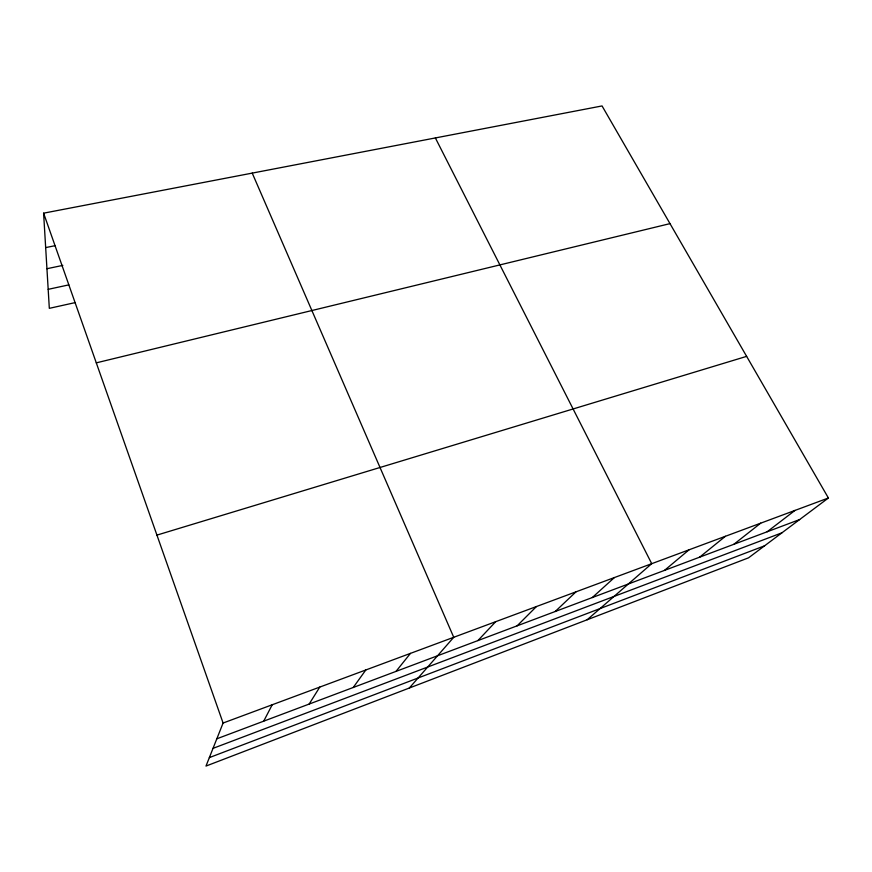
<?xml version="1.0" encoding="UTF-8"?>
<svg xmlns="http://www.w3.org/2000/svg" width="872" height="872" viewBox="0 0 872 872"><rect width="100%" height="100%" fill="white"/><g stroke="black" fill="none" stroke-linecap="round" stroke-linejoin="round"><path stroke-width="1.31" d="M43.6 213.171L223.09 723.03L205.988 766.063L748.558 557.818L828.4 497.999L602.051 105.937L43.6 213.171L49.323 308.339L75.308 302.573M263.693 721.177L272.217 704.772M309.146 704.075L319.762 687.092M353.225 687.496L365.826 669.969M396.008 671.396L410.461 653.379M409.306 688.03L453.734 637.29L252.226 173.103M477.9 640.593L495.71 621.682M517.107 625.845L536.443 606.541M555.213 611.501L575.989 591.837M592.284 597.56L614.4 577.558M587.172 619.763L651.722 563.672L435.368 137.94M664.486 570.397L689.087 549.785M699.649 557.164L725.395 536.291M733.875 544.292L760.689 523.167M767.186 531.757L795.013 510.403M209.345 757.615L764.57 545.817M213.019 748.361L781.912 532.825M216.823 738.802L799.624 519.559M223.09 723.03L828.4 497.999M156.938 535.103L746.639 356.365M96.291 362.85L670.001 223.624M48.178 289.341L68.823 284.882M46.935 268.718L62.839 265.382M45.671 247.594L54.903 245.719"/></g></svg>
